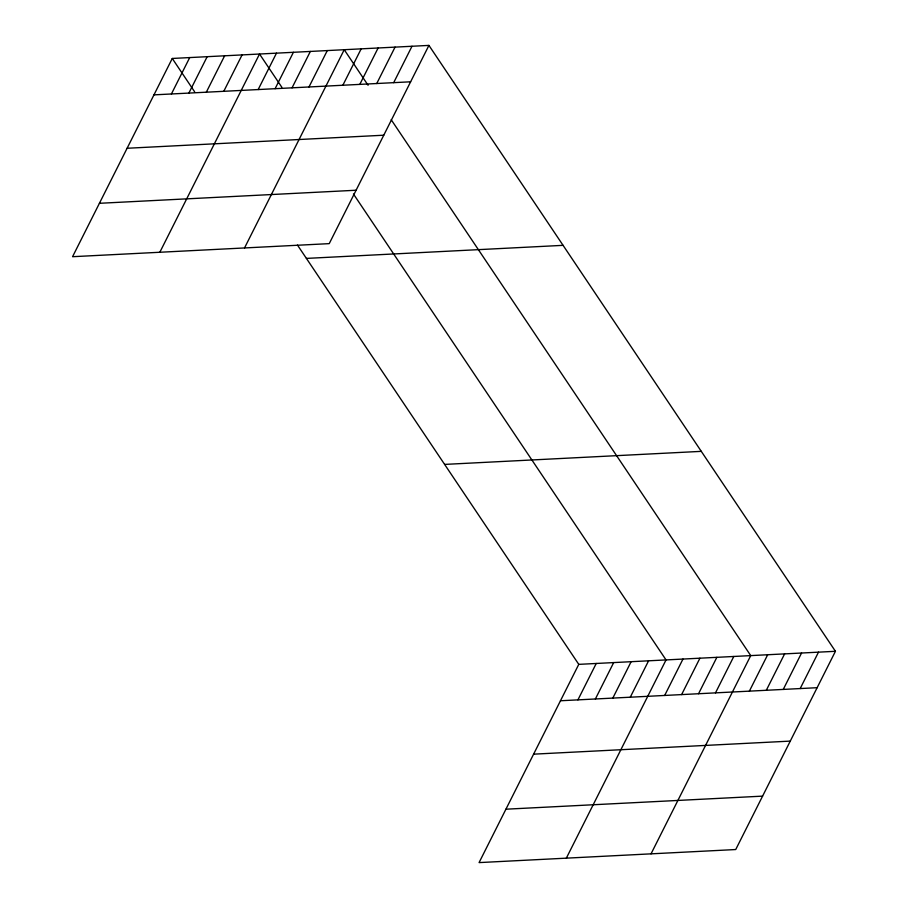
<?xml version="1.0" encoding="UTF-8"?>
<svg xmlns="http://www.w3.org/2000/svg" width="908" height="908" viewBox="0 0 908 908"><rect width="100%" height="100%" fill="white"/><g stroke="black" fill="none" stroke-linecap="round" stroke-linejoin="round"><path stroke-width="1.36" d="M428.928 45.4L172.27 58.464L72.561 256.703L329.229 243.639L428.928 45.4L835.439 651.297L735.73 849.536L479.072 862.6L578.771 664.361L835.439 651.297M171.408 93.978L189.715 57.579M188.864 93.081L207.172 56.682M206.32 92.196L224.628 55.797M223.777 91.311L242.084 54.911M159.831 252.265L259.529 54.026L281.889 87.35M258.167 89.563L276.475 53.163M275.101 88.7L293.409 52.301M292.047 87.838L310.354 51.438M308.981 86.975L327.289 50.576M244.524 247.952L344.234 49.713L368.081 85.261M342.861 85.25L361.168 48.85M359.806 84.387L378.114 47.988M376.741 83.525L395.048 47.125M393.686 82.662L411.994 46.263M577.919 699.875L596.227 663.476M595.376 698.978L613.683 662.579M612.821 698.093L631.128 661.694M630.277 697.208L648.584 660.808M566.331 858.162L666.041 659.923L353.439 193.983M664.667 695.46L682.975 659.06M681.613 694.597L699.92 658.198M698.547 693.735L716.855 657.335M715.493 692.872L733.8 656.473M651.036 853.849L750.734 655.61L391.189 119.697M749.372 691.147L767.68 654.747M766.307 690.284L784.614 653.885M783.252 689.422L801.56 653.022M800.186 688.559L818.494 652.16M153.963 94.863L410.62 81.799M127.097 148.265L383.766 135.213M99.426 203.301L356.084 190.237M306.416 258.405L563.074 245.342M444.625 464.408L701.294 451.355M560.463 700.76L817.132 687.697M533.609 754.162L790.266 741.11M505.926 809.198L762.595 796.134M172.27 58.464L194.63 91.787M297.472 245.081L578.771 664.361"/></g></svg>
